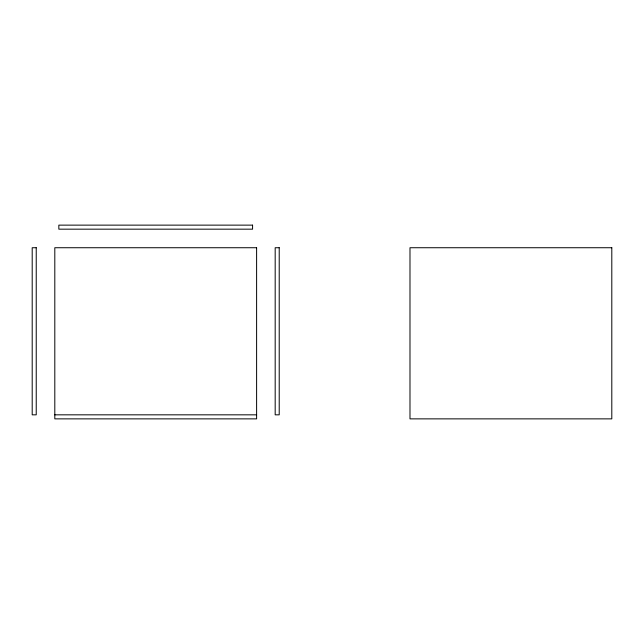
<?xml version="1.0" encoding="UTF-8"?>
<svg xmlns="http://www.w3.org/2000/svg" width="644" height="644" viewBox="0 0 644 644"><rect width="100%" height="100%" fill="white"/><g stroke="black" fill="none" stroke-linecap="round" stroke-linejoin="round"><path stroke-width="0.97" d="M54.804 414.833L256.61 414.833M252.577 225.134L58.837 225.134L58.837 229.167L252.577 229.167L252.577 225.134M36.233 247.731L32.2 247.731L32.2 414.833L36.233 414.833L36.233 247.731M256.61 247.731L54.804 247.731L54.804 418.866L256.61 418.866L256.61 247.731M279.214 247.731L275.181 247.731L275.181 414.833L279.214 414.833L279.214 247.731M611.8 247.731L409.987 247.731L409.987 418.866L611.8 418.866L611.8 247.731"/></g></svg>
